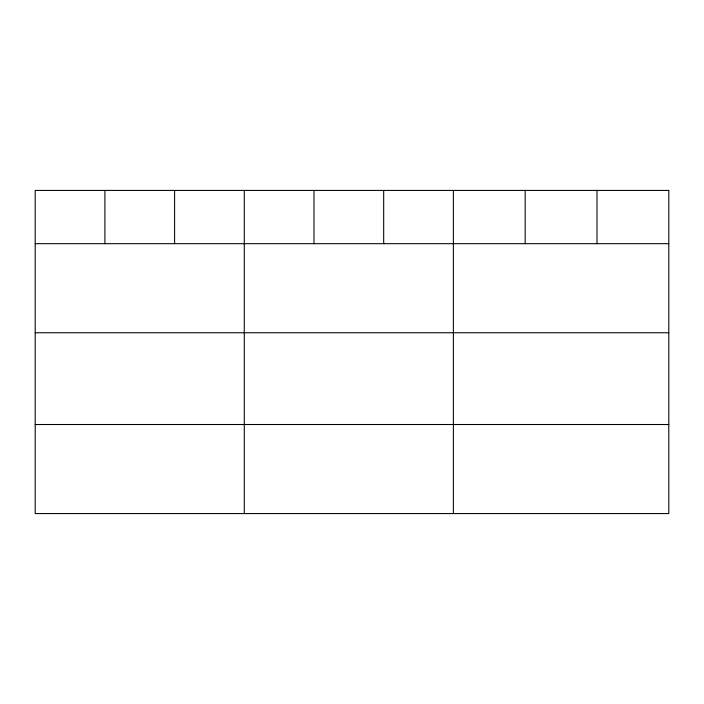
<?xml version="1.0" encoding="UTF-8"?>
<svg xmlns="http://www.w3.org/2000/svg" width="704" height="704" viewBox="0 0 704 704"><rect width="100%" height="100%" fill="white"/><g stroke="black" fill="none" stroke-linecap="round" stroke-linejoin="round"><path stroke-width="1.06" d="M35.2 243.681L668.8 243.681M35.2 332.746L668.8 332.746M35.2 424.512L668.8 424.512M596.992 190.423L596.992 243.681M525.184 190.423L525.184 243.681M453.376 190.423L453.376 513.577M383.68 190.423L383.68 243.681M313.984 190.423L313.984 243.681M244.288 190.423L244.288 513.577M174.592 190.423L174.592 243.681M104.896 190.423L104.896 243.681M668.8 190.423L35.2 190.423L35.2 513.577L668.8 513.577L668.8 190.423"/></g></svg>
